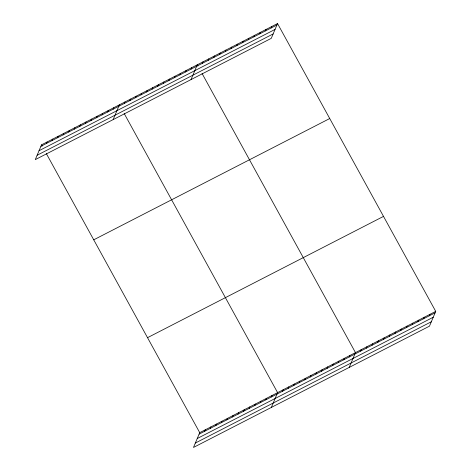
<?xml version="1.0" encoding="UTF-8"?>
<svg xmlns="http://www.w3.org/2000/svg" width="471" height="471" viewBox="0 0 471 471"><rect width="100%" height="100%" fill="white"/><g stroke="black" fill="none" stroke-linecap="round" stroke-linejoin="round"><path stroke-width="0.71" d="M277.525 23.55L41.53 144.838L35.278 159.628L271.272 38.345L277.525 23.55L435.722 311.372L429.47 326.162L193.475 447.45L199.728 432.655L435.722 311.372M46.47 143.443L47.088 141.977M52.034 140.582L52.652 139.116M57.597 137.726L58.216 136.26M63.161 134.865L63.779 133.399M68.725 132.004L69.343 130.544M74.288 129.148L74.907 127.682M79.846 126.287L80.464 124.827M85.41 123.431L86.028 121.965M90.974 120.57L91.592 119.104M96.537 117.715L97.156 116.249M102.101 114.853L102.719 113.387M107.665 111.992L108.283 110.532M113.223 109.137L113.841 107.671M113.158 119.605L119.404 104.809M124.35 103.42L124.968 101.954M129.914 100.559L130.532 99.093M135.477 97.697L136.095 96.237M141.041 94.842L141.659 93.376M146.599 91.98L147.223 90.514M152.162 89.125L152.781 87.659M157.726 86.264L158.344 84.798M163.29 83.408L163.908 81.942M168.853 80.547L169.472 79.081M174.417 77.686L175.035 76.225M179.975 74.83L180.599 73.364M185.539 71.969L186.157 70.503M191.102 69.113L191.721 67.647M191.038 79.581L197.284 64.786L197.967 66.028M202.395 63.308L203.019 61.842M208.129 60.359L208.747 58.899M213.858 57.415L214.476 55.949M219.592 54.471L220.21 53.005M225.321 51.522L225.939 50.061M231.055 48.578L231.673 47.112M236.783 45.634L237.402 44.168M242.518 42.69L243.136 41.224M248.246 39.741L248.865 38.281M253.981 36.797L254.599 35.331M259.709 33.853L260.328 32.387M265.444 30.903L266.062 29.443M271.172 27.96L271.791 26.494M204.673 431.259L205.291 429.799M210.231 428.404L210.849 426.938M215.795 425.543L216.413 424.083M221.358 422.687L221.976 421.221M226.922 419.826L227.54 418.36M232.486 416.97L233.104 415.504M238.049 414.109L238.667 412.643M243.607 411.248L244.225 409.788M249.171 408.392L249.789 406.926M254.734 405.531L255.353 404.065M260.298 402.676L260.916 401.21M265.862 399.814L266.48 398.348M271.426 396.953L272.044 395.493M271.355 407.427L277.607 392.631L124.185 113.505M282.547 391.236L283.165 389.77M288.111 388.381L288.729 386.915M293.674 385.519L294.293 384.053M299.238 382.658L299.856 381.198M304.802 379.803L305.42 378.337M310.36 376.941L310.984 375.481M315.923 374.086L316.541 372.62M321.487 371.225L322.105 369.759M327.051 368.369L327.669 366.903M332.614 365.508L333.233 364.042M338.178 362.646L338.796 361.186M343.742 359.791L344.36 358.325M349.299 356.93L349.918 355.464M349.235 367.404L355.481 352.608L202.059 73.476M360.598 351.125L361.216 349.665M366.326 348.181L366.944 346.715M372.061 345.237L372.679 343.771M377.789 342.287L378.407 340.827M383.524 339.344L384.142 337.878M389.252 336.4L389.87 334.934M394.981 333.456L395.605 331.99M400.715 330.507L401.333 329.041M406.444 327.563L407.062 326.097M412.178 324.619L412.796 323.153M417.907 321.669L418.525 320.209M423.641 318.726L424.259 317.26M429.369 315.782L429.988 314.316M40.906 146.298L276.907 25.016M39.052 150.702L275.046 29.414M37.138 155.23L273.133 33.947M93.735 239.816L329.729 118.533M147.523 337.678L383.518 216.389M199.109 434.121L435.104 312.832M197.249 438.519L433.243 317.236M195.335 443.052L431.33 321.764M41.53 144.838L42.207 146.081M46.305 153.528L199.728 432.655"/></g></svg>
